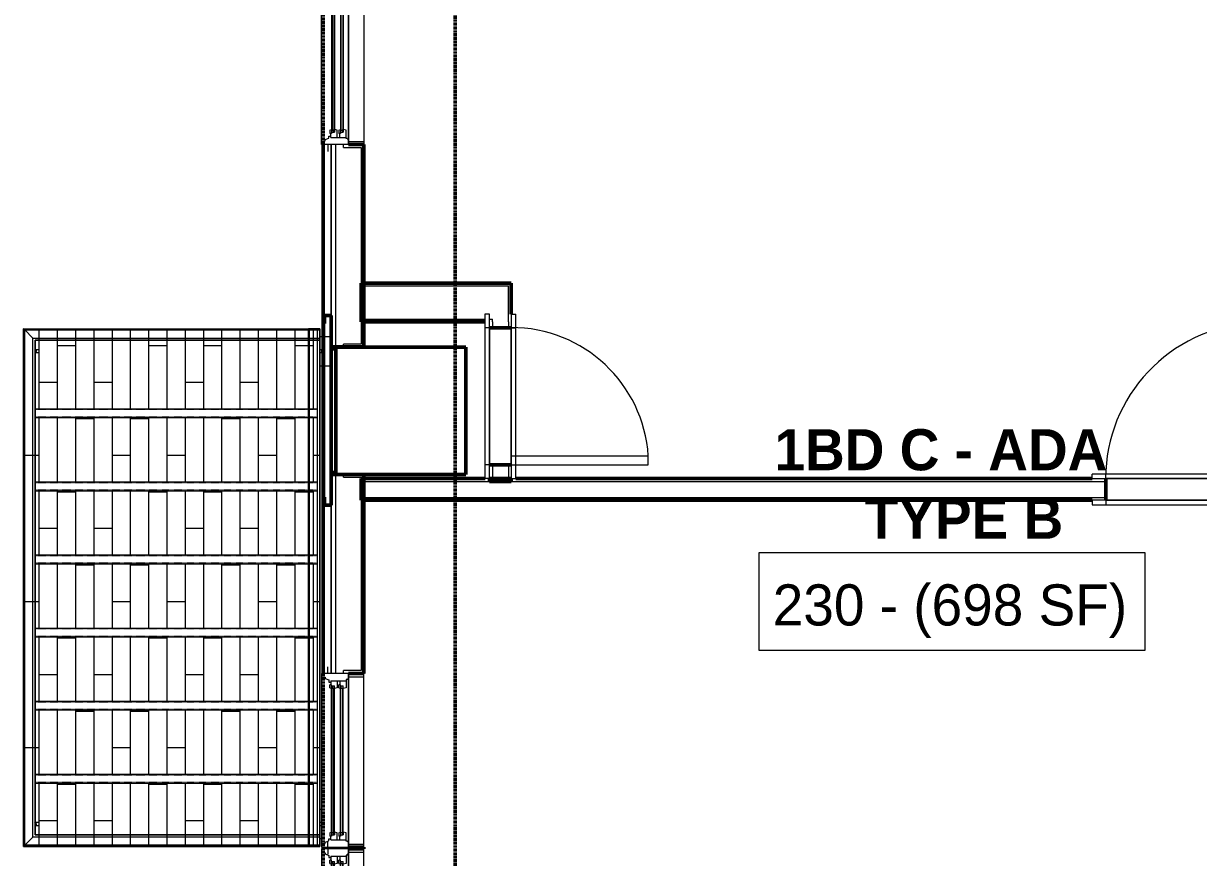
# Model space of a CAD drawing. Header units: inches. Extents: x -4218 to -1830, y 9767 to 12426.
# Drawn here: x -3926.4 to -3669.1, y 10624.9 to 10807.5 of the extents above; entities that cross this region are included whole.
import ezdxf

# ---------------------------------------------------------------- set-up
doc = ezdxf.new("R2010")
doc.units = ezdxf.units.IN
doc.header["$MEASUREMENT"] = 0
doc.linetypes.add('Dash 1_16_', pattern=[0.125, 0.0625, -0.0625])
doc.linetypes.add('Hidden 1_8_', pattern=[0.1875, 0.125, -0.0625])
for name, color, linetype, lineweight in [('0-1', 7, 'Continuous', 5), ('0-2', 10, 'Continuous', 9), ('A-AREA-IDEN', 2, 'Continuous', 9), ('A-DOOR-1', 10, 'Continuous', 9), ('A-DOOR-2', 50, 'Continuous', 20), ('A-DOOR-FRAM-1', 10, 'Continuous', 9), ('A-FLOR-3', 192, 'Continuous', 9), ('A-FLOR-PATT-1', 9, 'Continuous', 9), ('A-GENM', 5, 'Continuous', 9), ('A-GENM-6', 5, 'Continuous', 50), ('A-GLAZ-1', 151, 'Continuous', 9), ('A-GLAZ-2', 151, 'Continuous', 20), ('A-GLAZ-3', 151, 'Continuous', 50), ('A-WALL', 113, 'Continuous', 13), ('A-WALL-1', 7, 'Continuous', 50), ('A-WALL-2', 250, 'Continuous', 13), ('A-WALL-3', 10, 'Continuous', 9), ('A-WALL-4', 252, 'Continuous', 9), ('A-WALL-7', 113, 'Continuous', 9), ('A-WALL-8', 113, 'Continuous', 50), ('C-PROP-LINE-1', 91, 'Dash 1_16_', 50), ('I-WALL-1', 7, 'Continuous', 50), ('S-BEAM', 12, 'Continuous', 9), ('S-BEAM-1', 12, 'Hidden 1_8_', 9)]:
    doc.layers.add(name, color=color, linetype=linetype, lineweight=lineweight)
doc.styles.add('Century Gothic', font='ufonts.com_century-gothic.ttf', dxfattribs={"height": 9})
doc.styles.add('Century Gothic_B', font='GOTHICB.TTF', dxfattribs={"height": 9})

# ---------------------------------------------------------------- blocks, each defined once
blk = doc.blocks.new('SWING - SINGLE - FLUSH - 2-10 x 6-8 - PRIVACY-3199407-BACKGROUND - RCP - 2ND FLOOR')
at = {"layer": 'A-DOOR-1'}
blk.add_arc((17, 2.37), 34.07, 93.3657, 180, dxfattribs=at)
at = {"layer": 'A-DOOR-2'}
for p, q in [((15, 2.37), (15, 36.38)), ((17, 36.38), (15, 36.38)), ((17, 2.37), (17, 36.38)), ((17, 2.37), (15, 2.37))]:
    blk.add_line(p, q, dxfattribs=at)
at = {"layer": 'A-DOOR-FRAM-1'}
for p, q in [((-17, 3.37), (-20, 3.37)), ((-20, 2.37), (-20, 3.37)), ((17, 3.37), (-17, 3.37)), ((-17, 2.37), (-17, 3.37)), ((20, 3.37), (17, 3.37)), ((17, 2.37), (17, 3.37)), ((20, 2.37), (20, 3.37)), ((-20, 2.37), (-17, 2.37)), ((-17, 2.37), (17, 2.37)), ((17, 2.37), (20, 2.37)), ((-17, -2.38), (-20, -2.38)), ((-20, -2.38), (-20, -3.38)), ((17, -2.38), (-17, -2.38)), ((-17, -2.38), (-17, -3.38)), ((20, -2.38), (17, -2.38)), ((17, -2.38), (17, -3.38)), ((20, -2.38), (20, -3.38)), ((-20, -3.38), (-17, -3.38)), ((-17, -3.38), (17, -3.38)), ((17, -3.38), (20, -3.38))]:
    blk.add_line(p, q, dxfattribs=at)
blk = doc.blocks.new('SWING - SINGLE - FLUSH - 30_ x 80_ - MAGIC PAK DOOR - ACOUSTICAL SEAL-3199413-BACKGROUND - RCP - 2ND FLOOR')
at = {"layer": 'A-DOOR-1'}
blk.add_arc((15, 2.375), 30.067, 93.81407, 180, dxfattribs=at)
at = {"layer": 'A-DOOR-2'}
for p, q in [((13, 2.375), (13, 32.375)), ((15, 32.375), (13, 32.375)), ((15, 2.375), (15, 32.375)), ((15, 2.375), (13, 2.375))]:
    blk.add_line(p, q, dxfattribs=at)
at = {"layer": 'A-DOOR-FRAM-1'}
for p, q in [((-15, 3.375), (-18, 3.375)), ((-18, 2.375), (-18, 3.375)), ((15, 3.375), (-15, 3.375)), ((-15, 2.375), (-15, 3.375)), ((18, 3.375), (15, 3.375)), ((15, 2.375), (15, 3.375)), ((18, 2.375), (18, 3.375)), ((-18, 2.375), (-15, 2.375)), ((-15, 2.375), (15, 2.375)), ((15, 2.375), (18, 2.375)), ((-15, -2.375), (-18, -2.375)), ((-18, -2.375), (-18, -3.375)), ((15, -2.375), (-15, -2.375)), ((-15, -2.375), (-15, -3.375)), ((18, -2.375), (15, -2.375)), ((15, -2.375), (15, -3.375)), ((18, -2.375), (18, -3.375)), ((-18, -3.375), (-15, -3.375)), ((-15, -3.375), (15, -3.375)), ((15, -3.375), (18, -3.375))]:
    blk.add_line(p, q, dxfattribs=at)
blk = doc.blocks.new('CTR - 1st Phase - Unit Layouts_rvt-1-BACKGROUND - RCP - 2ND FLOOR')
at = {"layer": 'A-WALL-1'}
for p, q in [((-3819.57, 10740.87), (-3824.32, 10740.87)), ((-3824.32, 10710.87), (-3819.57, 10710.87)), ((-3852.47, 10707.25), (-3852.47, 10707.87)), ((-3852.47, 10707.87), (-3825.32, 10707.87)), ((-3852.47, 10703.75), (-3852.47, 10707.25)), ((-3824.32, 10707.87), (-3819.57, 10707.87)), ((-3824.32, 10707.25), (-3824.32, 10707.87)), ((-3823.7, 10707.25), (-3824.32, 10707.25)), ((-3820.2, 10707.25), (-3823.7, 10707.25)), ((-3819.57, 10707.25), (-3820.2, 10707.25)), ((-3819.57, 10707.87), (-3819.57, 10707.25)), ((-3818.57, 10707.87), (-3692.37, 10707.87)), ((-3689.37, 10707.87), (-3689.37, 10703.12)), ((-3852.47, 10703.12), (-3852.47, 10703.75)), ((-3692.37, 10703.12), (-3852.47, 10703.12))]:
    blk.add_line(p, q, dxfattribs=at)
at = {"layer": 'A-WALL-2'}
for p, q in [((-3852.47, 10750.04), (-3820.2, 10750.04)), ((-3820.2, 10742.79), (-3820.2, 10750.04)), ((-3852.47, 10742.79), (-3825.32, 10742.79)), ((-3824.32, 10742.79), (-3823.7, 10742.79)), ((-3823.7, 10742.17), (-3823.7, 10742.79)), ((-3820.2, 10742.17), (-3820.2, 10742.79)), ((-3823.7, 10742.17), (-3823.7, 10740.87)), ((-3820.2, 10742.17), (-3820.2, 10740.87)), ((-3823.7, 10710.87), (-3823.7, 10707.87)), ((-3820.2, 10710.87), (-3820.2, 10707.87)), ((-3851.85, 10703.75), (-3851.85, 10707.25)), ((-3851.85, 10707.25), (-3689.37, 10707.25)), ((-3820.2, 10707.87), (-3823.7, 10707.87)), ((-3851.85, 10703.75), (-3689.37, 10703.75))]:
    blk.add_line(p, q, dxfattribs=at)
at = {"layer": 'A-WALL-3'}
for p, q in [((-3824.32, 10740.87), (-3824.32, 10710.87)), ((-3819.57, 10710.87), (-3819.57, 10740.87)), ((-3655.37, 10707.87), (-3689.37, 10707.87)), ((-3689.37, 10703.12), (-3655.37, 10703.12))]:
    blk.add_line(p, q, dxfattribs=at)
at = {"layer": 'A-WALL-4'}
for p, q in [((-3824.32, 10740.87), (-3819.57, 10740.87)), ((-3824.32, 10710.87), (-3819.57, 10710.87)), ((-3689.37, 10703.12), (-3689.37, 10707.87))]:
    blk.add_line(p, q, dxfattribs=at)
at = {"layer": 'I-WALL-1'}
for p, q in [((-3852.47, 10742.17), (-3852.47, 10750.67)), ((-3852.47, 10750.67), (-3819.57, 10750.67)), ((-3819.57, 10750.67), (-3819.57, 10750.04)), ((-3819.57, 10750.04), (-3819.57, 10743.87)), ((-3825.32, 10742.17), (-3852.47, 10742.17))]:
    blk.add_line(p, q, dxfattribs=at)
at = {"layer": '0-2', "rotation": 269.9999999999971}
blk.add_blockref('SWING - SINGLE - FLUSH - 30_ x 80_ - MAGIC PAK DOOR - ACOUSTICAL SEAL-3199413-BACKGROUND - RCP - 2ND FLOOR', (-3821.95, 10725.87), dxfattribs=at)
at = {"layer": '0-2'}
blk.add_blockref('SWING - SINGLE - FLUSH - 2-10 x 6-8 - PRIVACY-3199407-BACKGROUND - RCP - 2ND FLOOR', (-3672.37, 10705.5), dxfattribs=at)
blk = doc.blocks.new('Basic Wall _ EXT - FIBER CEMENT - LARGE - ___-2505168-BACKGROUND - RCP - 2ND FLOOR')
at = {"layer": 'A-WALL-7'}
for p, q in [((-3861.05, 10780.97), (-3861.05, 10665.2)), ((-3861.05, 10780.97), (-3861.05, 10665.2)), ((-3861.02, 10780.97), (-3861.02, 10665.2)), ((-3861.02, 10780.97), (-3861.02, 10665.2)), ((-3859, 10780.97), (-3859, 10743.56)), ((-3859, 10780.97), (-3859, 10743.56)), ((-3858.97, 10743.56), (-3858.97, 10780.97)), ((-3858.97, 10780.97), (-3858.97, 10743.56)), ((-3859, 10743.56), (-3859, 10702.04)), ((-3859, 10743.56), (-3859, 10702.04)), ((-3858.97, 10736.68), (-3858.97, 10743.56)), ((-3858.97, 10743.56), (-3858.97, 10736.68)), ((-3858.97, 10736.68), (-3858.97, 10736.24)), ((-3858.97, 10736.24), (-3858.97, 10709.24)), ((-3858.97, 10709.24), (-3858.97, 10708.8)), ((-3858.97, 10702.04), (-3858.97, 10708.8)), ((-3858.97, 10708.8), (-3858.97, 10702.04)), ((-3859, 10702.04), (-3859, 10665.2)), ((-3859, 10702.04), (-3859, 10665.2)), ((-3858.97, 10665.2), (-3858.97, 10702.04)), ((-3858.97, 10702.04), (-3858.97, 10665.2)), ((-3861.05, 10627.18), (-3861.05, 10626.8)), ((-3861.05, 10627.18), (-3861.05, 10626.8)), ((-3861.02, 10627.18), (-3861.02, 10626.8)), ((-3861.02, 10627.18), (-3861.02, 10626.8)), ((-3859, 10627.17), (-3859, 10626.8)), ((-3859, 10627.17), (-3859, 10626.8)), ((-3858.97, 10626.8), (-3858.97, 10627.18)), ((-3858.97, 10627.18), (-3858.97, 10626.8))]:
    blk.add_line(p, q, dxfattribs=at)
blk = doc.blocks.new('Window-Double_Hung-Andersen-400_Series-Tilt_Wash - DOUBLE HUNG - REVERSE COTTAGE - 2ND FLOOR-2888385-BACKGROUND - RCP - 2ND FLOOR')
at = {"layer": 'A-GLAZ-1'}
for p, q in [((-15.7, 2.62), (15.7, 2.62)), ((-16.29, 2.5), (-15.7, 2.5)), ((-16.29, 2.12), (-15.7, 2.12)), ((-16.29, 0.56), (-15.7, 0.56)), ((-16.29, 0.19), (-15.7, 0.19)), ((-15.82, 2.5), (-15.82, 2.12)), ((-15.82, 0.56), (-15.82, 0.19)), ((-15.7, 2.5), (15.7, 2.5)), ((-15.7, 2.12), (15.7, 2.12)), ((-15.7, 2), (15.7, 2)), ((-15.7, 0.69), (15.7, 0.69)), ((-15.7, 0.56), (15.7, 0.56)), ((-15.7, 0.19), (15.7, 0.19)), ((-15.7, 0.06), (15.7, 0.06)), ((16.29, 2.5), (15.7, 2.5)), ((16.29, 2.12), (15.7, 2.12)), ((16.29, 0.56), (15.7, 0.56)), ((16.29, 0.19), (15.7, 0.19)), ((15.82, 2.5), (15.82, 2.12)), ((15.82, 0.56), (15.82, 0.19)), ((-19.01, -2.44), (-19.01, -3.94)), ((-19.01, -2.44), (-18.95, -2.44)), ((18.95, -1.06), (-18.95, -1.06)), ((-18.95, -1.06), (-18.95, -4.44)), ((-18.32, -1.06), (-18.32, -4.44)), ((18.32, -1.06), (18.32, -4.44)), ((18.95, -4.44), (18.95, -1.06)), ((18.95, -2.44), (19.01, -2.44)), ((19.01, -3.94), (19.01, -2.44)), ((-19.01, -3.94), (-18.95, -3.94)), ((-18.95, -4.44), (18.95, -4.44)), ((18.95, -3.94), (19.01, -3.94))]:
    blk.add_line(p, q, dxfattribs=at)
at = {"layer": 'A-GLAZ-2'}
for p, q in [((-19.01, 3.44), (-20.51, 3.44)), ((19.01, 4.81), (-19.01, 4.81)), ((-19.01, 4.81), (-19.01, -1.06)), ((-18.2, 4.81), (-18.2, 4)), ((-18.2, 4), (-17.92, 4)), ((-17.92, 4), (-17.61, 3.19)), ((-17.61, 3.19), (-17.14, 3.19)), ((-17.42, 2.75), (-16.57, 2.75)), ((-17.42, 2.75), (-17.42, -0.56)), ((-17.14, 3.19), (-17.14, 2.75)), ((-15.86, 2.97), (-16.57, 2.97)), ((-16.57, 2.62), (-16.57, 2.97)), ((-15.7, 2.62), (-16.57, 2.62)), ((-16.29, 2.62), (-16.29, 2)), ((-15.86, 2.97), (-15.7, 2.62)), ((15.86, 2.97), (15.7, 2.62)), ((15.7, 2.62), (16.57, 2.62)), ((15.86, 2.97), (16.57, 2.97)), ((16.29, 2.62), (16.29, 2)), ((16.57, 2.62), (16.57, 2.97)), ((17.42, 2.75), (16.57, 2.75)), ((17.14, 3.19), (17.14, 2.75)), ((17.61, 3.19), (17.14, 3.19)), ((17.42, 2.75), (17.42, -0.56)), ((17.92, 4), (17.61, 3.19)), ((18.2, 4), (17.92, 4)), ((18.2, 4.81), (18.2, 4)), ((19.01, -1.06), (19.01, 4.81)), ((19.01, 3.44), (20.51, 3.44)), ((-17.42, 1.37), (-15.86, 1.37)), ((-17.42, 0.81), (-16.57, 0.81)), ((-15.86, 1.03), (-16.57, 1.03)), ((-16.57, 0.69), (-16.57, 1.03)), ((-15.7, 0.69), (-16.57, 0.69)), ((-15.7, 2), (-16.29, 2)), ((-16.29, 0.69), (-16.29, 0.06)), ((-15.7, 0.06), (-16.29, 0.06)), ((-15.86, 1.37), (-15.7, 2)), ((-15.86, 1.03), (-15.7, 0.69)), ((-15.86, -0.56), (-15.7, 0.06)), ((15.7, 2), (16.29, 2)), ((15.86, 1.37), (15.7, 2)), ((15.86, 1.03), (15.7, 0.69)), ((15.7, 0.69), (16.57, 0.69)), ((15.7, 0.06), (16.29, 0.06)), ((15.86, -0.56), (15.7, 0.06)), ((17.42, 1.37), (15.86, 1.37)), ((15.86, 1.03), (16.57, 1.03)), ((16.29, 0.69), (16.29, 0.06)), ((16.57, 0.69), (16.57, 1.03)), ((17.42, 0.81), (16.57, 0.81)), ((-19.01, -1.06), (19.01, -1.06)), ((-17.67, -0.78), (-18, -1.06)), ((-17.67, -0.78), (-17.67, -0.56)), ((-17.67, -0.56), (-15.86, -0.56)), ((17.67, -0.56), (15.86, -0.56)), ((17.67, -0.78), (17.67, -0.56)), ((17.67, -0.78), (18, -1.06))]:
    blk.add_line(p, q, dxfattribs=at)
blk = doc.blocks.new('Window-Double_Hung-Andersen-400_Series-Tilt_Wash - DOUBLE HUNG - REVERSE COTTAGE - 2ND FLOOR-V121-BACKGROUND - RCP - 2ND FLOOR')
at = {"layer": 'A-GLAZ-1'}
for p, q in [((-19.01, 3.94), (-19.01, 2.44)), ((-18.95, 3.94), (-19.01, 3.94)), ((-18.95, 4.44), (18.95, 4.44)), ((-18.95, 1.06), (-18.95, 4.44)), ((-18.32, 1.06), (-18.32, 4.44)), ((18.32, 1.06), (18.32, 4.44)), ((18.95, 4.44), (18.95, 1.06)), ((19.01, 3.94), (18.95, 3.94)), ((19.01, 2.44), (19.01, 3.94)), ((-18.95, 2.44), (-19.01, 2.44)), ((18.95, 1.06), (-18.95, 1.06)), ((19.01, 2.44), (18.95, 2.44)), ((-16.29, -0.19), (-15.7, -0.19)), ((-16.29, -0.56), (-15.7, -0.56)), ((-16.29, -2.13), (-15.7, -2.13)), ((-16.29, -2.5), (-15.7, -2.5)), ((-15.82, -0.56), (-15.82, -0.19)), ((-15.82, -2.5), (-15.82, -2.13)), ((-15.7, -0.06), (15.7, -0.06)), ((-15.7, -0.19), (15.7, -0.19)), ((-15.7, -0.56), (15.7, -0.56)), ((-15.7, -0.69), (15.7, -0.69)), ((-15.7, -2), (15.7, -2)), ((-15.7, -2.13), (15.7, -2.13)), ((-15.7, -2.5), (15.7, -2.5)), ((16.29, -0.19), (15.7, -0.19)), ((16.29, -0.56), (15.7, -0.56)), ((16.29, -2.13), (15.7, -2.13)), ((16.29, -2.5), (15.7, -2.5)), ((15.82, -0.56), (15.82, -0.19)), ((15.82, -2.5), (15.82, -2.13)), ((-15.7, -2.63), (15.7, -2.63))]:
    blk.add_line(p, q, dxfattribs=at)
at = {"layer": 'A-GLAZ-2'}
for p, q in [((-19.01, 1.06), (19.01, 1.06)), ((-19.01, -4.81), (-19.01, 1.06)), ((-17.67, 0.78), (-18, 1.06)), ((-17.67, 0.78), (-17.67, 0.56)), ((-17.67, 0.56), (-15.86, 0.56)), ((-17.42, -2.75), (-17.42, 0.56)), ((-15.86, 0.56), (-15.7, -0.06)), ((15.86, 0.56), (15.7, -0.06)), ((17.67, 0.56), (15.86, 0.56)), ((17.42, -2.75), (17.42, 0.56)), ((17.67, 0.78), (18, 1.06)), ((17.67, 0.78), (17.67, 0.56)), ((19.01, 1.06), (19.01, -4.81)), ((-17.42, -0.81), (-16.57, -0.81)), ((-17.42, -1.37), (-15.86, -1.37)), ((-16.57, -0.69), (-16.57, -1.03)), ((-15.7, -0.69), (-16.57, -0.69)), ((-15.86, -1.03), (-16.57, -1.03)), ((-16.29, -0.69), (-16.29, -0.06)), ((-15.7, -0.06), (-16.29, -0.06)), ((-16.29, -2.63), (-16.29, -2)), ((-15.7, -2), (-16.29, -2)), ((-15.86, -1.03), (-15.7, -0.69)), ((-15.86, -1.37), (-15.7, -2)), ((15.7, -0.06), (16.29, -0.06)), ((15.86, -1.03), (15.7, -0.69)), ((15.7, -0.69), (16.57, -0.69)), ((15.86, -1.37), (15.7, -2)), ((15.7, -2), (16.29, -2)), ((15.86, -1.03), (16.57, -1.03)), ((17.42, -1.37), (15.86, -1.37)), ((16.29, -0.69), (16.29, -0.06)), ((16.29, -2.63), (16.29, -2)), ((16.57, -0.69), (16.57, -1.03)), ((17.42, -0.81), (16.57, -0.81)), ((-19.01, -3.44), (-20.51, -3.44)), ((19.01, -4.81), (-19.01, -4.81)), ((-18.2, -4), (-17.92, -4)), ((-18.2, -4.81), (-18.2, -4)), ((-17.92, -4), (-17.61, -3.19)), ((-17.61, -3.19), (-17.14, -3.19)), ((-17.42, -2.75), (-16.57, -2.75)), ((-17.14, -3.19), (-17.14, -2.75)), ((-16.57, -2.63), (-16.57, -2.97)), ((-15.7, -2.63), (-16.57, -2.63)), ((-15.86, -2.97), (-16.57, -2.97)), ((-15.86, -2.97), (-15.7, -2.63)), ((15.86, -2.97), (15.7, -2.63)), ((15.7, -2.63), (16.57, -2.63)), ((15.86, -2.97), (16.57, -2.97)), ((16.57, -2.63), (16.57, -2.97)), ((17.42, -2.75), (16.57, -2.75)), ((17.14, -3.19), (17.14, -2.75)), ((17.61, -3.19), (17.14, -3.19)), ((17.92, -4), (17.61, -3.19)), ((18.2, -4), (17.92, -4)), ((18.2, -4.81), (18.2, -4)), ((19.01, -3.44), (20.51, -3.44))]:
    blk.add_line(p, q, dxfattribs=at)
blk = doc.blocks.new('V-Series_EWC4_SPVU_RFA_2015 - 2ND AND 3RD FLOOR-2226480-BACKGROUND - RCP - 2ND FLOOR')
at = {"layer": 'A-GENM-6'}
for p, q in [((-3858.97, 11734.83), (-3858.97, 11735.26)), ((-3858.97, 11735.26), (-3829.54, 11735.26)), ((-3858.97, 11734.33), (-3858.97, 11734.83)), ((-3858.97, 11734.83), (-3857.97, 11734.83)), ((-3857.97, 11734.83), (-3858.97, 11734.83)), ((-3858.97, 11708.33), (-3858.97, 11734.33)), ((-3857.97, 11734.83), (-3857.97, 11734.33)), ((-3857.97, 11707.83), (-3857.97, 11734.83)), ((-3857.97, 11734.33), (-3857.97, 11708.33)), ((-3829.54, 11735.26), (-3829.54, 11707.39)), ((-3858.97, 11707.83), (-3858.97, 11708.33)), ((-3857.97, 11707.83), (-3858.97, 11707.83)), ((-3858.97, 11707.39), (-3858.97, 11707.83)), ((-3858.97, 11707.83), (-3857.97, 11707.83)), ((-3829.54, 11707.39), (-3858.97, 11707.39)), ((-3857.97, 11708.33), (-3857.97, 11707.83))]:
    blk.add_line(p, q, dxfattribs=at)
blk = doc.blocks.new('Walls 59 - Walls 1-2574702-BACKGROUND - RCP - 2ND FLOOR')
at = {"layer": 'A-WALL-7'}
for p, q in [((-3861.47, 10739.01), (-3861.05, 10739.01)), ((-3861.02, 10739.01), (-3860.72, 10739.01)), ((-3860.66, 10739.01), (-3860.47, 10739.01)), ((-3860.47, 10739.01), (-3859.17, 10739.01)), ((-3859.17, 10739.01), (-3859.17, 10738.9)), ((-3859.17, 10732.51), (-3859.17, 10739.01)), ((-3859.17, 10738.9), (-3859.17, 10738.05)), ((-3859.17, 10738.05), (-3859.17, 10737.38)), ((-3923.83, 10736.13), (-3923.12, 10736.13)), ((-3923.12, 10735.38), (-3923.83, 10735.38)), ((-3861.47, 10736.13), (-3861.05, 10736.13)), ((-3861.05, 10735.38), (-3861.47, 10735.38)), ((-3861.02, 10736.13), (-3860.79, 10736.13)), ((-3860.79, 10735.38), (-3861.02, 10735.38)), ((-3859.17, 10737.38), (-3859.17, 10736.6)), ((-3859.17, 10736.6), (-3859.17, 10735.76)), ((-3859.17, 10735.76), (-3859.17, 10733.46)), ((-3861.05, 10732.51), (-3861.47, 10732.51)), ((-3860.72, 10732.51), (-3861.02, 10732.51)), ((-3860.47, 10732.51), (-3860.66, 10732.51)), ((-3859.17, 10732.51), (-3860.47, 10732.51)), ((-3859.17, 10733.46), (-3859.17, 10732.51))]:
    blk.add_line(p, q, dxfattribs=at)
for centre, start_param, end_param in [((-3923.85, 10735.76), 0.094304, 0.261799), ((-3923.85, 10735.76), 2.994857, 3.141593), ((-3923.85, 10735.76), 3.19067, 6.234108), ((-3860.79, 10735.76), 1.308997, 1.568095), ((-3860.79, 10735.76), 1.570796, 1.829985), ((-3860.79, 10735.76), 1.047198, 1.30639), ((-3860.79, 10735.76), 1.832596, 2.092053), ((-3860.79, 10735.76), 0.523599, 0.766179), ((-3860.79, 10735.76), 2.375413, 2.61664), ((-3860.79, 10735.76), 0.261799, 0.522251), ((-3860.79, 10735.76), 2.698715, 2.879092), ((-3860.79, 10735.76), 0, 0.261102), ((-3860.79, 10735.76), 2.879793, 3.119324), ((-3860.79, 10735.76), 6.072664, 6.283185), ((-3860.79, 10735.76), 3.141593, 3.352114), ((-3860.79, 10735.76), 5.235988, 5.759587), ((-3860.79, 10735.76), 3.665191, 4.45059), ((-3860.79, 10735.76), 4.974188, 5.235988), ((-3860.79, 10735.76), 4.531436, 4.893342)]:
    blk.add_ellipse(centre, major_axis=(0, 0.375), ratio=0.86769, start_param=start_param, end_param=end_param, dxfattribs=at)
blk = doc.blocks.new('Walls 60 - Walls 1-2574721-BACKGROUND - RCP - 2ND FLOOR')
at = {"layer": 'A-WALL-7'}
for p, q in [((-3861.47, 10635.51), (-3861.1, 10635.51)), ((-3923.83, 10632.64), (-3923.12, 10632.64)), ((-3861.47, 10632.64), (-3861.1, 10632.64)), ((-3923.12, 10631.89), (-3923.83, 10631.89)), ((-3861.1, 10631.89), (-3861.47, 10631.89)), ((-3861.1, 10629.01), (-3861.47, 10629.01))]:
    blk.add_line(p, q, dxfattribs=at)
for centre, start_param, end_param in [((-3923.85, 10632.26), 0, 0.261799), ((-3923.85, 10632.26), 3.19067, 6.234108), ((-3860.79, 10632.26), 1.308997, 1.568095), ((-3860.79, 10632.26), 1.570796, 1.829985), ((-3923.85, 10632.26), 2.879793, 3.141593)]:
    blk.add_ellipse(centre, major_axis=(0, 0.375), ratio=0.86769, start_param=start_param, end_param=end_param, dxfattribs=at)
blk = doc.blocks.new('Walls 152 - Walls 3-2574741-BACKGROUND - RCP - 2ND FLOOR')
at = {"layer": 'A-WALL-7'}
for p, q in [((-3926.36, 10627.35), (-3926.36, 10740.68)), ((-3926.36, 10740.68), (-3864, 10740.68)), ((-3926.36, 10740.68), (-3926.36, 10627.35)), ((-3926.36, 10740.68), (-3861.47, 10740.68)), ((-3926.36, 10740.68), (-3864, 10740.68)), ((-3926.36, 10627.35), (-3926.36, 10740.68)), ((-3926.09, 10627.62), (-3926.09, 10740.4)), ((-3926.09, 10627.62), (-3926.09, 10740.4)), ((-3926.09, 10740.4), (-3864, 10740.4)), ((-3924.32, 10738.63), (-3926.09, 10740.4)), ((-3926.09, 10740.4), (-3924.32, 10738.63)), ((-3926.09, 10740.4), (-3864, 10740.4)), ((-3864, 10740.4), (-3864, 10740.68)), ((-3861.47, 10740.68), (-3864, 10740.68)), ((-3864, 10740.68), (-3863.73, 10740.68)), ((-3863.73, 10740.68), (-3864, 10740.68)), ((-3864, 10627.35), (-3864, 10740.68)), ((-3864, 10740.68), (-3863.73, 10740.68)), ((-3864, 10740.47), (-3864, 10740.54)), ((-3864, 10738.63), (-3864, 10740.47)), ((-3864, 10738.63), (-3864, 10740.4)), ((-3864, 10740.4), (-3861.47, 10740.4)), ((-3864, 10740.4), (-3863.73, 10740.4)), ((-3863.93, 10740.68), (-3861.96, 10740.68)), ((-3863.93, 10740.68), (-3861.96, 10740.68)), ((-3863.73, 10740.68), (-3861.96, 10740.68)), ((-3861.96, 10740.68), (-3863.73, 10740.68)), ((-3863.73, 10738.15), (-3863.73, 10740.68)), ((-3863.73, 10740.4), (-3863.73, 10740.68)), ((-3863.73, 10740.68), (-3861.96, 10740.68)), ((-3863.73, 10738.63), (-3863.73, 10740.4)), ((-3863.73, 10740.4), (-3861.96, 10740.4)), ((-3861.96, 10740.68), (-3861.47, 10740.68)), ((-3861.96, 10740.68), (-3861.47, 10740.68)), ((-3861.96, 10740.68), (-3861.47, 10740.68)), ((-3861.96, 10738.15), (-3861.96, 10740.66)), ((-3861.96, 10738.15), (-3861.96, 10740.66)), ((-3861.96, 10740.4), (-3861.47, 10740.4)), ((-3861.47, 10740.68), (-3861.47, 10627.35)), ((-3861.47, 10740.68), (-3861.47, 10738.15)), ((-3861.47, 10740.64), (-3861.47, 10740.68)), ((-3861.47, 10740.68), (-3861.47, 10740.4)), ((-3861.47, 10740.4), (-3861.47, 10740.64)), ((-3861.47, 10738.63), (-3861.47, 10740.6)), ((-3861.47, 10738.63), (-3861.47, 10740.6)), ((-3861.47, 10738.63), (-3861.47, 10740.4)), ((-3861.47, 10740.4), (-3861.47, 10738.63)), ((-3924.32, 10629.39), (-3924.32, 10738.63)), ((-3924.32, 10629.39), (-3924.32, 10738.63)), ((-3924.32, 10738.63), (-3864, 10738.63)), ((-3924.32, 10738.63), (-3864, 10738.63)), ((-3923.83, 10738.15), (-3923.83, 10736.13)), ((-3861.47, 10738.15), (-3923.83, 10738.15)), ((-3923.83, 10629.88), (-3923.83, 10738.15)), ((-3923.83, 10738.15), (-3864, 10738.15)), ((-3864, 10738.15), (-3864, 10738.63)), ((-3864, 10738.15), (-3864, 10738.63)), ((-3864, 10738.63), (-3861.47, 10738.63)), ((-3864, 10738.63), (-3861.47, 10738.63)), ((-3864, 10723.14), (-3864, 10738.15)), ((-3864, 10723.14), (-3864, 10738.15)), ((-3863.92, 10738.15), (-3863.87, 10738.15)), ((-3863.87, 10738.15), (-3863.8, 10738.15)), ((-3863.8, 10738.15), (-3861.96, 10738.15)), ((-3863.73, 10738.15), (-3863.73, 10738.63)), ((-3863.73, 10629.88), (-3863.73, 10738.15)), ((-3863.73, 10723.14), (-3863.73, 10738.15)), ((-3861.96, 10629.88), (-3861.96, 10738.15)), ((-3861.96, 10629.88), (-3861.96, 10738.15)), ((-3861.96, 10738.15), (-3861.47, 10738.15)), ((-3861.47, 10738.15), (-3861.47, 10738.63)), ((-3861.47, 10738.15), (-3861.47, 10738.63)), ((-3861.47, 10629.88), (-3861.47, 10738.15)), ((-3923.83, 10736.1), (-3923.83, 10735.42)), ((-3923.83, 10735.38), (-3923.83, 10723.15)), ((-3923.83, 10723.15), (-3923.83, 10722.96)), ((-3923.83, 10722.96), (-3923.83, 10721.33)), ((-3923.83, 10721.33), (-3923.83, 10721.15)), ((-3923.83, 10721.15), (-3923.83, 10707.15)), ((-3864, 10707.14), (-3864, 10721.15)), ((-3864, 10707.14), (-3864, 10721.15)), ((-3863.73, 10707.14), (-3863.73, 10721.15)), ((-3923.83, 10707.15), (-3923.83, 10706.96)), ((-3923.83, 10706.96), (-3923.83, 10705.33)), ((-3923.83, 10705.33), (-3923.83, 10705.15)), ((-3923.83, 10705.15), (-3923.83, 10691.15)), ((-3864, 10691.14), (-3864, 10705.15)), ((-3864, 10691.14), (-3864, 10705.15)), ((-3863.73, 10691.14), (-3863.73, 10705.15)), ((-3923.83, 10691.15), (-3923.83, 10690.96)), ((-3923.83, 10690.96), (-3923.83, 10689.33)), ((-3923.83, 10689.33), (-3923.83, 10689.15)), ((-3923.83, 10689.15), (-3923.83, 10675.15)), ((-3864, 10675.14), (-3864, 10689.15)), ((-3864, 10675.14), (-3864, 10689.15)), ((-3863.73, 10675.14), (-3863.73, 10689.15)), ((-3923.83, 10675.15), (-3923.83, 10674.96)), ((-3923.83, 10674.96), (-3923.83, 10673.33)), ((-3923.83, 10673.33), (-3923.83, 10673.15)), ((-3923.83, 10673.15), (-3923.83, 10659.15)), ((-3864, 10659.14), (-3864, 10673.15)), ((-3864, 10659.14), (-3864, 10673.15)), ((-3863.73, 10659.14), (-3863.73, 10673.15)), ((-3923.83, 10659.15), (-3923.83, 10658.96)), ((-3923.83, 10658.96), (-3923.83, 10657.33)), ((-3923.83, 10657.33), (-3923.83, 10657.15)), ((-3923.83, 10657.15), (-3923.83, 10643.15)), ((-3864, 10643.14), (-3864, 10657.15)), ((-3864, 10643.14), (-3864, 10657.15)), ((-3863.73, 10643.14), (-3863.73, 10657.15)), ((-3923.83, 10643.15), (-3923.83, 10642.96)), ((-3923.83, 10642.96), (-3923.83, 10641.33)), ((-3923.83, 10641.33), (-3923.83, 10641.15)), ((-3923.83, 10641.15), (-3923.83, 10632.64)), ((-3864, 10629.88), (-3864, 10641.15)), ((-3864, 10629.88), (-3864, 10641.15)), ((-3863.73, 10629.88), (-3863.73, 10641.15)), ((-3923.83, 10632.6), (-3923.83, 10631.93)), ((-3923.83, 10631.89), (-3923.83, 10629.88)), ((-3923.83, 10629.88), (-3864, 10629.88)), ((-3861.47, 10629.88), (-3923.83, 10629.88)), ((-3864, 10629.39), (-3864, 10629.88)), ((-3864, 10629.39), (-3864, 10629.88)), ((-3863.93, 10629.88), (-3863.87, 10629.88)), ((-3863.87, 10629.88), (-3863.8, 10629.88)), ((-3863.8, 10629.88), (-3863.73, 10629.88)), ((-3863.73, 10627.35), (-3863.73, 10629.88)), ((-3863.73, 10629.39), (-3863.73, 10629.88)), ((-3863.73, 10629.88), (-3861.96, 10629.88)), ((-3861.96, 10627.37), (-3861.96, 10629.88)), ((-3861.96, 10627.37), (-3861.96, 10629.88)), ((-3861.96, 10629.88), (-3861.47, 10629.88)), ((-3861.47, 10629.39), (-3861.47, 10629.88)), ((-3861.47, 10629.39), (-3861.47, 10629.88)), ((-3861.47, 10629.88), (-3861.47, 10627.35)), ((-3864, 10627.35), (-3926.36, 10627.35)), ((-3926.36, 10627.35), (-3861.47, 10627.35)), ((-3864, 10627.35), (-3926.36, 10627.35)), ((-3926.09, 10627.62), (-3924.32, 10629.39)), ((-3924.32, 10629.39), (-3926.09, 10627.62)), ((-3864, 10627.62), (-3926.09, 10627.62)), ((-3864, 10627.62), (-3926.09, 10627.62)), ((-3864, 10629.39), (-3924.32, 10629.39)), ((-3864, 10629.39), (-3924.32, 10629.39)), ((-3864, 10627.62), (-3864, 10629.39)), ((-3864, 10627.56), (-3864, 10629.39)), ((-3861.47, 10629.39), (-3864, 10629.39)), ((-3861.47, 10629.39), (-3864, 10629.39)), ((-3864, 10627.35), (-3864, 10627.62)), ((-3861.47, 10627.62), (-3864, 10627.62)), ((-3863.73, 10627.62), (-3864, 10627.62)), ((-3864, 10627.49), (-3864, 10627.55)), ((-3864, 10627.35), (-3863.93, 10627.35)), ((-3863.97, 10627.35), (-3864, 10627.35)), ((-3864, 10627.35), (-3861.47, 10627.35)), ((-3863.73, 10627.35), (-3864, 10627.35)), ((-3863.87, 10627.35), (-3863.97, 10627.35)), ((-3861.96, 10627.35), (-3863.93, 10627.35)), ((-3863.93, 10627.35), (-3863.8, 10627.35)), ((-3861.96, 10627.35), (-3863.93, 10627.35)), ((-3863.73, 10627.35), (-3863.87, 10627.35)), ((-3863.8, 10627.35), (-3863.73, 10627.35)), ((-3863.73, 10627.62), (-3863.73, 10629.39)), ((-3863.73, 10627.35), (-3863.73, 10627.62)), ((-3861.96, 10627.62), (-3863.73, 10627.62)), ((-3863.73, 10627.35), (-3861.96, 10627.35)), ((-3861.96, 10627.35), (-3863.73, 10627.35)), ((-3861.96, 10627.35), (-3863.73, 10627.35)), ((-3861.47, 10627.62), (-3861.96, 10627.62)), ((-3861.47, 10627.35), (-3861.96, 10627.35)), ((-3861.47, 10627.35), (-3861.96, 10627.35)), ((-3861.47, 10627.35), (-3861.96, 10627.35)), ((-3861.47, 10627.43), (-3861.47, 10629.39)), ((-3861.47, 10627.43), (-3861.47, 10629.39)), ((-3861.47, 10629.39), (-3861.47, 10627.62)), ((-3861.47, 10627.62), (-3861.47, 10629.39)), ((-3861.47, 10627.62), (-3861.47, 10627.49)), ((-3861.47, 10627.55), (-3861.47, 10627.62)), ((-3861.47, 10627.43), (-3861.47, 10627.55)), ((-3861.47, 10627.49), (-3861.47, 10627.43)), ((-3861.47, 10627.43), (-3861.47, 10627.39)), ((-3861.47, 10627.36), (-3861.47, 10627.43)), ((-3861.47, 10627.39), (-3861.47, 10627.36)), ((-3861.47, 10627.36), (-3861.47, 10627.35)), ((-3861.47, 10627.35), (-3861.47, 10627.36))]:
    blk.add_line(p, q, dxfattribs=at)
for points, knots in [([(-3926.32, 10740.64), (-3926.33, 10740.65), (-3926.34, 10740.66), (-3926.36, 10740.67), (-3926.36, 10740.68), (-3926.36, 10740.68)], [-0.3333333, -0.3333333, -0.3333333, -0.3333333, -0.25, -0.1666667, 0, 0, 0, 0]), ([(-3926.35, 10740.67), (-3926.35, 10740.66), (-3926.34, 10740.66), (-3926.33, 10740.64), (-3926.31, 10740.62), (-3926.29, 10740.61), (-3926.28, 10740.59), (-3926.26, 10740.57), (-3926.24, 10740.56), (-3926.22, 10740.54), (-3926.19, 10740.51), (-3926.15, 10740.46), (-3926.11, 10740.43), (-3926.09, 10740.4)], [-0.8333333, -0.8333333, -0.8333333, -0.8333333, -0.75, -0.6666667, -0.5833333, -0.5416667, -0.5, -0.4166667, -0.375, -0.3333333, -0.25, -0.1666667, 0, 0, 0, 0]), ([(-3926.28, 10740.6), (-3926.29, 10740.6), (-3926.29, 10740.61), (-3926.31, 10740.62), (-3926.32, 10740.63), (-3926.32, 10740.64)], [-0.5, -0.5, -0.5, -0.5, -0.4583333, -0.4166667, -0.3333333, -0.3333333, -0.3333333, -0.3333333]), ([(-3926.23, 10740.54), (-3926.23, 10740.55), (-3926.24, 10740.56), (-3926.26, 10740.57), (-3926.27, 10740.59), (-3926.28, 10740.6)], [-0.6666667, -0.6666667, -0.6666667, -0.6666667, -0.625, -0.5833333, -0.5, -0.5, -0.5, -0.5]), ([(-3926.35, 10627.36), (-3926.35, 10627.36), (-3926.34, 10627.37), (-3926.33, 10627.39), (-3926.31, 10627.4), (-3926.29, 10627.42), (-3926.28, 10627.44), (-3926.26, 10627.46), (-3926.23, 10627.48), (-3926.21, 10627.5), (-3926.19, 10627.53), (-3926.15, 10627.57), (-3926.11, 10627.6), (-3926.09, 10627.62)], [0.1666667, 0.1666667, 0.1666667, 0.1666667, 0.25, 0.3333333, 0.4166667, 0.4583333, 0.5, 0.5833333, 0.6666667, 0.7083333, 0.75, 0.8333333, 1, 1, 1, 1]), ([(-3926.28, 10627.43), (-3926.29, 10627.43), (-3926.29, 10627.42), (-3926.31, 10627.4), (-3926.33, 10627.39), (-3926.34, 10627.37), (-3926.35, 10627.36), (-3926.35, 10627.36)], [0.5, 0.5, 0.5, 0.5, 0.5416667, 0.5833333, 0.6666667, 0.75, 0.8333333, 0.8333333, 0.8333333, 0.8333333]), ([(-3926.16, 10627.55), (-3926.17, 10627.54), (-3926.19, 10627.52), (-3926.22, 10627.49), (-3926.24, 10627.47), (-3926.26, 10627.45), (-3926.27, 10627.44), (-3926.28, 10627.43)], [0.1666667, 0.1666667, 0.1666667, 0.1666667, 0.25, 0.3333333, 0.375, 0.4166667, 0.5, 0.5, 0.5, 0.5])]:
    blk.add_open_spline(points, degree=3, knots=knots, dxfattribs=at)
for points in [[(-3926.36, 10740.68), (-3926.36, 10740.68), (-3926.36, 10740.67), (-3926.35, 10740.67)], [(-3926.16, 10740.47), (-3926.17, 10740.49), (-3926.19, 10740.51), (-3926.21, 10740.53), (-3926.23, 10740.54)], [(-3926.09, 10740.4), (-3926.11, 10740.43), (-3926.14, 10740.45), (-3926.16, 10740.47)], [(-3926.36, 10627.35), (-3926.36, 10627.35), (-3926.36, 10627.35), (-3926.35, 10627.36)], [(-3926.35, 10627.36), (-3926.36, 10627.35), (-3926.36, 10627.35), (-3926.36, 10627.35)], [(-3926.09, 10627.62), (-3926.11, 10627.6), (-3926.14, 10627.58), (-3926.16, 10627.55)]]:
    blk.add_open_spline(points, degree=3, dxfattribs=at)
blk = doc.blocks.new('CISC HSS Rectangular_CSA G40_21_ - HS102x51x4_8-V173-BACKGROUND - RCP - 2ND FLOOR')
at = {"layer": 'S-BEAM'}
for p, q in [((-30.9, 1), (28.92, 1)), ((-30.9, 1), (-30.9, 0.62)), ((-30.9, 0.89), (-30.9, 1)), ((-30.9, 0.82), (-30.9, 0.89)), ((-30.9, 0.62), (-30.9, 0.82)), ((-30.9, 0.76), (-30.9, 0.81)), ((-30.9, 0.81), (-30.9, 0.62)), ((-30.9, 0.62), (-30.9, 0.76)), ((-30.9, 0.62), (-30.9, -0.62)), ((-30.9, 0.62), (-30.9, -0.62)), ((28.92, 1), (30.9, 1)), ((30.9, 0.62), (30.9, 1)), ((30.9, -0.62), (30.9, 0.62)), ((-30.9, -0.62), (-30.9, -1)), ((-30.9, -0.82), (-30.9, -0.62)), ((-30.9, -0.62), (-30.9, -0.81)), ((-30.9, -0.76), (-30.9, -0.62)), ((-30.9, -0.81), (-30.9, -0.76)), ((-30.9, -0.89), (-30.9, -0.82)), ((-30.9, -1), (-30.9, -0.89)), ((28.92, -1), (-30.9, -1)), ((30.9, -1), (28.92, -1)), ((30.9, -1), (30.9, -0.62))]:
    blk.add_line(p, q, dxfattribs=at)
at = {"layer": 'S-BEAM-1'}
for p, q in [((28.92, 0.81), (-30.9, 0.81)), ((30.9, 0.81), (28.92, 0.81)), ((28.92, -0.81), (-30.9, -0.81)), ((30.9, -0.81), (28.92, -0.81))]:
    blk.add_line(p, q, dxfattribs=at)
blk = doc.blocks.new('CISC HSS Rectangular_CSA G40_21_ - HS102x51x4_8-V158-BACKGROUND - RCP - 2ND FLOOR')
at = {"layer": 'S-BEAM'}
for p, q in [((-30.9, 1), (28.92, 1)), ((-30.9, 1), (-30.9, 0.62)), ((-30.9, 0.89), (-30.9, 1)), ((-30.9, 0.82), (-30.9, 0.89)), ((-30.9, 0.62), (-30.9, 0.82)), ((-30.9, 0.76), (-30.9, 0.81)), ((-30.9, 0.81), (-30.9, 0.76)), ((-30.9, 0.62), (-30.9, 0.76)), ((-30.9, 0.76), (-30.9, 0.62)), ((-30.9, 0.62), (-30.9, -0.62)), ((-30.9, 0.62), (-30.9, -0.62)), ((28.92, 1), (30.9, 1)), ((30.9, 0.62), (30.9, 1)), ((30.9, -0.62), (30.9, 0.62)), ((-30.9, -0.62), (-30.9, -1)), ((-30.9, -0.82), (-30.9, -0.62)), ((-30.9, -0.62), (-30.9, -0.76)), ((-30.9, -0.76), (-30.9, -0.62)), ((-30.9, -0.76), (-30.9, -0.81)), ((-30.9, -0.81), (-30.9, -0.76)), ((-30.9, -0.89), (-30.9, -0.82)), ((-30.9, -1), (-30.9, -0.89)), ((28.92, -1), (-30.9, -1)), ((30.9, -1), (28.92, -1)), ((30.9, -1), (30.9, -0.62))]:
    blk.add_line(p, q, dxfattribs=at)
at = {"layer": 'S-BEAM-1'}
for p, q in [((28.92, 0.81), (-30.9, 0.81)), ((30.9, 0.81), (28.92, 0.81)), ((28.92, -0.81), (-30.9, -0.81)), ((30.9, -0.81), (28.92, -0.81))]:
    blk.add_line(p, q, dxfattribs=at)
blk = doc.blocks.new('CISC HSS Rectangular_CSA G40_21_ - HS102x51x4_8-V174-BACKGROUND - RCP - 2ND FLOOR')
at = {"layer": 'S-BEAM'}
for p, q in [((-30.9, 1), (28.92, 1)), ((-30.9, 1), (-30.9, 0.62)), ((-30.9, 0.82), (-30.9, 1)), ((-30.9, 0.62), (-30.9, 0.82)), ((-30.9, 0.62), (-30.9, 0.81)), ((-30.9, 0.81), (-30.9, 0.62)), ((-30.9, 0.62), (-30.9, -0.62)), ((-30.9, 0.62), (-30.9, -0.62)), ((28.92, 1), (30.9, 1)), ((30.9, 0.62), (30.9, 1)), ((30.9, -0.62), (30.9, 0.62)), ((-30.9, -0.62), (-30.9, -1)), ((-30.9, -0.82), (-30.9, -0.62)), ((-30.9, -0.62), (-30.9, -0.76)), ((-30.9, -0.81), (-30.9, -0.62)), ((-30.9, -0.76), (-30.9, -0.81)), ((-30.9, -0.89), (-30.9, -0.82)), ((-30.9, -1), (-30.9, -0.89)), ((28.92, -1), (-30.9, -1)), ((30.9, -1), (28.92, -1)), ((30.9, -1), (30.9, -0.62))]:
    blk.add_line(p, q, dxfattribs=at)
at = {"layer": 'S-BEAM-1'}
for p, q in [((28.92, 0.81), (-30.9, 0.81)), ((30.9, 0.81), (28.92, 0.81)), ((28.92, -0.81), (-30.9, -0.81)), ((30.9, -0.81), (28.92, -0.81))]:
    blk.add_line(p, q, dxfattribs=at)
blk = doc.blocks.new('CISC HSS Rectangular_CSA G40_21_ - HS102x51x4_8-V175-BACKGROUND - RCP - 2ND FLOOR')
at = {"layer": 'S-BEAM'}
for p, q in [((-30.9, 1), (28.92, 1)), ((-30.9, 1), (-30.9, 0.62)), ((-30.9, 0.82), (-30.9, 1)), ((-30.9, 0.62), (-30.9, 0.82)), ((-30.9, 0.76), (-30.9, 0.81)), ((-30.9, 0.81), (-30.9, 0.62)), ((-30.9, 0.62), (-30.9, 0.76)), ((-30.9, 0.62), (-30.9, -0.62)), ((-30.9, 0.62), (-30.9, -0.62)), ((28.92, 1), (30.9, 1)), ((30.9, 0.62), (30.9, 1)), ((30.9, -0.62), (30.9, 0.62)), ((-30.9, -0.62), (-30.9, -1)), ((-30.9, -0.82), (-30.9, -0.62)), ((-30.9, -0.62), (-30.9, -0.81)), ((-30.9, -0.76), (-30.9, -0.62)), ((-30.9, -0.81), (-30.9, -0.76)), ((-30.9, -1), (-30.9, -0.82)), ((28.92, -1), (-30.9, -1)), ((30.9, -1), (28.92, -1)), ((30.9, -1), (30.9, -0.62))]:
    blk.add_line(p, q, dxfattribs=at)
at = {"layer": 'S-BEAM-1'}
for p, q in [((28.92, 0.81), (-30.9, 0.81)), ((30.9, 0.81), (28.92, 0.81)), ((28.92, -0.81), (-30.9, -0.81)), ((30.9, -0.81), (28.92, -0.81))]:
    blk.add_line(p, q, dxfattribs=at)
blk = doc.blocks.new('CISC HSS Rectangular_CSA G40_21_ - HS102x51x4_8-2765058-BACKGROUND - RCP - 2ND FLOOR')
at = {"layer": 'S-BEAM'}
for p, q in [((-30.9, 1), (28.92, 1)), ((-30.9, 1), (-30.9, 0.62)), ((-30.9, 0.82), (-30.9, 1)), ((-30.9, 0.62), (-30.9, 0.82)), ((-30.9, 0.62), (-30.9, 0.81)), ((-30.9, 0.81), (-30.9, 0.62)), ((-30.9, 0.62), (-30.9, -0.62)), ((-30.9, 0.62), (-30.9, -0.62)), ((28.92, 1), (30.9, 1)), ((30.9, 0.62), (30.9, 1)), ((30.9, -0.62), (30.9, 0.62)), ((-30.9, -0.62), (-30.9, -1)), ((-30.9, -0.82), (-30.9, -0.62)), ((-30.9, -0.62), (-30.9, -0.81)), ((-30.9, -0.81), (-30.9, -0.62)), ((-30.9, -1), (-30.9, -0.82)), ((28.92, -1), (-30.9, -1)), ((30.9, -1), (28.92, -1)), ((30.9, -1), (30.9, -0.62))]:
    blk.add_line(p, q, dxfattribs=at)
at = {"layer": 'S-BEAM-1'}
for p, q in [((28.92, 0.81), (-30.9, 0.81)), ((30.9, 0.81), (28.92, 0.81)), ((28.92, -0.81), (-30.9, -0.81)), ((30.9, -0.81), (28.92, -0.81))]:
    blk.add_line(p, q, dxfattribs=at)
blk = doc.blocks.new('CISC HSS Rectangular_CSA G40_21_ - HS102x51x4_8-V161-BACKGROUND - RCP - 2ND FLOOR')
at = {"layer": 'S-BEAM'}
for p, q in [((-30.9, 1), (28.92, 1)), ((-30.9, 1), (-30.9, 0.62)), ((-30.9, 0.82), (-30.9, 1)), ((-30.9, 0.62), (-30.9, 0.82)), ((-30.9, 0.62), (-30.9, 0.81)), ((-30.9, 0.81), (-30.9, 0.62)), ((-30.9, 0.62), (-30.9, -0.62)), ((-30.9, 0.62), (-30.9, -0.62)), ((28.92, 1), (30.9, 1)), ((30.9, 0.62), (30.9, 1)), ((30.9, -0.62), (30.9, 0.62)), ((-30.9, -0.62), (-30.9, -1)), ((-30.9, -0.82), (-30.9, -0.62)), ((-30.9, -0.62), (-30.9, -0.81)), ((-30.9, -0.81), (-30.9, -0.62)), ((-30.9, -0.89), (-30.9, -0.82)), ((-30.9, -1), (-30.9, -0.89)), ((28.92, -1), (-30.9, -1)), ((30.9, -1), (28.92, -1)), ((30.9, -1), (30.9, -0.62))]:
    blk.add_line(p, q, dxfattribs=at)
at = {"layer": 'S-BEAM-1'}
for p, q in [((28.92, 0.81), (-30.9, 0.81)), ((30.9, 0.81), (28.92, 0.81)), ((28.92, -0.81), (-30.9, -0.81)), ((30.9, -0.81), (28.92, -0.81))]:
    blk.add_line(p, q, dxfattribs=at)
blk = doc.blocks.new('Perforated Panel at Magic-Pak - hvac panel - 2nd floor 2-2702973-BACKGROUND - RCP - 2ND FLOOR')
at = {"layer": 'A-GLAZ-3'}
for p, q in [((-19.01, 4.44), (19.01, 4.44)), ((-19.01, 4.37), (-19.01, 4.44)), ((19.01, 4.37), (-19.01, 4.37)), ((19.01, 4.44), (19.01, 4.37))]:
    blk.add_line(p, q, dxfattribs=at)
blk = doc.blocks.new('Family - ___-2835860-BACKGROUND - RCP - 2ND FLOOR')
at = {"layer": 'C-PROP-LINE-1'}
blk.add_line((-3860.72, 9980.19), (-3860.72, 11434.39), dxfattribs=at)
blk = doc.blocks.new('Family - ___-2835903-BACKGROUND - RCP - 2ND FLOOR')
at = {"layer": 'C-PROP-LINE-1'}
blk.add_line((-3831.82, 10009.09), (-3831.82, 12089.69), dxfattribs=at)
blk = doc.blocks.new('Family - ___-2835932-BACKGROUND - RCP - 2ND FLOOR')
at = {"layer": 'C-PROP-LINE-1'}
blk.add_line((-3860.72, 9980.19), (-3860.72, 12118.59), dxfattribs=at)

msp = doc.modelspace()

# ---------------------------------------------------------------- hatches: boundary and pattern name
at = {"layer": 'A-FLOR-PATT-1'}
h = msp.add_hatch(dxfattribs=at)
h.set_pattern_fill('FP_19', color=256, style=0, pattern_type=2)
h.set_pattern_definition([(270, (-3982.912, 10632.919), (-4, -2e-16), []), (180, (-3982.912, 10632.919), (-8, 8), [4, -28]), (180, (-3986.912, 10616.919), (-8, 8), [4, -28])])
h.paths.add_polyline_path([(-3926.23, 10627.35), (-3861.47, 10627.39), (-3861.47, 10740.68), (-3926.36, 10740.64), (-3926.32, 10627.35), (-3926.28, 10627.35)], flags=0)
h.paths.add_polyline_path([(-3863.73, 10641.15), (-3923.83, 10641.15), (-3923.83, 10643.15), (-3862.03, 10643.15), (-3862.03, 10641.15), (-3862.5, 10641.15)], flags=0)
h.paths.add_polyline_path([(-3863.97, 10657.15), (-3923.83, 10657.15), (-3923.83, 10659.15), (-3862.03, 10659.15), (-3862.03, 10657.15), (-3863.94, 10657.15)], flags=0)
h.paths.add_polyline_path([(-3923.83, 10673.15), (-3923.83, 10675.15), (-3862.03, 10675.15), (-3862.03, 10673.15), (-3904.4, 10673.15)], flags=0)
h.paths.add_polyline_path([(-3864, 10689.15), (-3923.83, 10689.15), (-3923.83, 10691.15), (-3862.03, 10691.15), (-3862.03, 10689.15), (-3863.98, 10689.15)], flags=0)
h.paths.add_polyline_path([(-3863.93, 10705.15), (-3923.83, 10705.15), (-3923.83, 10707.15), (-3862.03, 10707.15), (-3862.03, 10705.15), (-3863.91, 10705.15)], flags=0)
h.paths.add_polyline_path([(-3870.88, 10721.15), (-3923.83, 10721.15), (-3923.83, 10723.15), (-3862.03, 10723.15), (-3862.03, 10721.15), (-3864, 10721.15)], flags=0)

# ---------------------------------------------------------------- linework, layer by layer
at = {"layer": 'A-AREA-IDEN', "flags": 128}
msp.add_lwpolyline([(-3765.33, 10691.72), (-3680.83, 10691.72), (-3680.83, 10670.23), (-3765.33, 10670.23)], close=True, dxfattribs=at)
at = {"layer": 'A-FLOR-3'}
for p, q in [((-3926.36, 10740.68), (-3864, 10740.68)), ((-3926.36, 10627.35), (-3926.36, 10740.68)), ((-3863.93, 10740.68), (-3861.47, 10740.68)), ((-3861.47, 10740.6), (-3861.47, 10627.43)), ((-3864, 10627.35), (-3926.36, 10627.35)), ((-3861.47, 10627.35), (-3863.93, 10627.35))]:
    msp.add_line(p, q, dxfattribs=at)
at = {"layer": 'A-WALL'}
for p, q in [((-3860.47, 10743.56), (-3860.47, 10780.97)), ((-3858.97, 10743.56), (-3858.97, 10780.97)), ((-3857.97, 10736.68), (-3857.97, 10780.97)), ((-3856.29, 10780.34), (-3856.29, 10780.97)), ((-3856.29, 10780.34), (-3852.47, 10780.34)), ((-3852.47, 10780.34), (-3852.47, 10737.3)), ((-3856.29, 10736.68), (-3856.29, 10737.3)), ((-3852.47, 10737.3), (-3856.29, 10737.3)), ((-3857.97, 10665.2), (-3857.97, 10708.8)), ((-3856.29, 10708.18), (-3856.29, 10708.8)), ((-3856.29, 10708.18), (-3852.47, 10708.18)), ((-3852.47, 10708.18), (-3852.47, 10665.83)), ((-3860.47, 10665.2), (-3860.47, 10702.04)), ((-3858.97, 10665.2), (-3858.97, 10702.04)), ((-3856.29, 10665.2), (-3856.29, 10665.83)), ((-3852.47, 10665.83), (-3856.29, 10665.83)), ((-3860.47, 10626.8), (-3860.47, 10627.18)), ((-3858.97, 10626.8), (-3858.97, 10627.18)), ((-3857.97, 10626.8), (-3857.97, 10627.18)), ((-3856.29, 10626.8), (-3856.29, 10627.18))]:
    msp.add_line(p, q, dxfattribs=at)
at = {"layer": 'A-WALL-7'}
for p, q in [((-3851.85, 10781.03), (-3851.85, 10780.97)), ((-3860.47, 10703.79), (-3860.47, 10741.81)), ((-3851.85, 10665.2), (-3851.85, 10665.14)), ((-3851.85, 10626.74), (-3851.85, 10627.24))]:
    msp.add_line(p, q, dxfattribs=at)
at = {"layer": 'A-WALL-8'}
for p, q in [((-3860.72, 10741.81), (-3860.72, 10780.97)), ((-3855.22, 10780.97), (-3851.85, 10780.97)), ((-3851.85, 10780.97), (-3851.85, 10736.68)), ((-3858.97, 10743.56), (-3860.47, 10743.56)), ((-3860.47, 10743.56), (-3860.47, 10741.81)), ((-3858.97, 10736.68), (-3858.97, 10743.56)), ((-3860.47, 10741.81), (-3860.72, 10741.81)), ((-3851.85, 10736.68), (-3858.97, 10736.68)), ((-3858.97, 10702.04), (-3858.97, 10708.8)), ((-3858.97, 10708.8), (-3851.85, 10708.8)), ((-3851.85, 10708.8), (-3851.85, 10665.2)), ((-3860.72, 10665.2), (-3860.72, 10703.79)), ((-3860.72, 10703.79), (-3860.47, 10703.79)), ((-3860.47, 10703.79), (-3860.47, 10702.04)), ((-3860.47, 10702.04), (-3858.97, 10702.04)), ((-3851.85, 10665.2), (-3855.22, 10665.2)), ((-3860.72, 10626.8), (-3860.72, 10627.18)), ((-3855.22, 10627.18), (-3851.85, 10627.18)), ((-3851.85, 10627.18), (-3851.85, 10626.8)), ((-3851.85, 10626.8), (-3855.22, 10626.8))]:
    msp.add_line(p, q, dxfattribs=at)

# ---------------------------------------------------------------- block references
at = {"layer": '0-1'}
msp.add_blockref('CTR - 1st Phase - Unit Layouts_rvt-1-BACKGROUND - RCP - 2ND FLOOR', (0, 0), dxfattribs=at)
at = {"layer": 'A-GENM'}
msp.add_blockref('V-Series_EWC4_SPVU_RFA_2015 - 2ND AND 3RD FLOOR-2226480-BACKGROUND - RCP - 2ND FLOOR', (0, -998.59), dxfattribs=at)
at = {"layer": 'A-GLAZ-1'}
for name, p, rotation in [('Window-Double_Hung-Andersen-400_Series-Tilt_Wash - DOUBLE HUNG - REVERSE COTTAGE - 2ND FLOOR-V121-BACKGROUND - RCP - 2ND FLOOR', (-3856.29, 10799.98), 269.9999999999999), ('Perforated Panel at Magic-Pak - hvac panel - 2nd floor 2-2702973-BACKGROUND - RCP - 2ND FLOOR', (-3856.29, 10722.8), 89.99999999999991), ('Window-Double_Hung-Andersen-400_Series-Tilt_Wash - DOUBLE HUNG - REVERSE COTTAGE - 2ND FLOOR-2888385-BACKGROUND - RCP - 2ND FLOOR', (-3856.29, 10646.19), 89.99999999999991), ('Window-Double_Hung-Andersen-400_Series-Tilt_Wash - DOUBLE HUNG - REVERSE COTTAGE - 2ND FLOOR-2888385-BACKGROUND - RCP - 2ND FLOOR', (-3856.29, 10607.79), 89.99999999999991)]:
    msp.add_blockref(name, p, dxfattribs=dict(at, rotation=rotation))
at = {"layer": 'A-WALL-7'}
for name in ['Basic Wall _ EXT - FIBER CEMENT - LARGE - ___-2505168-BACKGROUND - RCP - 2ND FLOOR', 'Walls 152 - Walls 3-2574741-BACKGROUND - RCP - 2ND FLOOR', 'Walls 59 - Walls 1-2574702-BACKGROUND - RCP - 2ND FLOOR', 'Walls 60 - Walls 1-2574721-BACKGROUND - RCP - 2ND FLOOR']:
    msp.add_blockref(name, (0, 0), dxfattribs=at)
at = {"layer": 'C-PROP-LINE-1'}
for name in ['Family - ___-2835860-BACKGROUND - RCP - 2ND FLOOR', 'Family - ___-2835932-BACKGROUND - RCP - 2ND FLOOR', 'Family - ___-2835903-BACKGROUND - RCP - 2ND FLOOR']:
    msp.add_blockref(name, (0, 0), dxfattribs=at)
at = {"layer": 'S-BEAM'}
for name, p in [('CISC HSS Rectangular_CSA G40_21_ - HS102x51x4_8-V173-BACKGROUND - RCP - 2ND FLOOR', (-3892.93, 10722.15)), ('CISC HSS Rectangular_CSA G40_21_ - HS102x51x4_8-V158-BACKGROUND - RCP - 2ND FLOOR', (-3892.93, 10706.15)), ('CISC HSS Rectangular_CSA G40_21_ - HS102x51x4_8-V174-BACKGROUND - RCP - 2ND FLOOR', (-3892.93, 10690.15)), ('CISC HSS Rectangular_CSA G40_21_ - HS102x51x4_8-V175-BACKGROUND - RCP - 2ND FLOOR', (-3892.93, 10674.15)), ('CISC HSS Rectangular_CSA G40_21_ - HS102x51x4_8-2765058-BACKGROUND - RCP - 2ND FLOOR', (-3892.93, 10658.15)), ('CISC HSS Rectangular_CSA G40_21_ - HS102x51x4_8-V161-BACKGROUND - RCP - 2ND FLOOR', (-3892.93, 10642.15))]:
    msp.add_blockref(name, p, dxfattribs=at)

# ---------------------------------------------------------------- texts
at = {"layer": 'A-AREA-IDEN', "char_height": 9, "attachment_point": 1}
for s, insert, width, style in [('1BD C - ADA', (-3761.95, 10718.69), 93.93, 'Century Gothic_B'), ('TYPE B', (-3742.2, 10703.69), 46.359, 'Century Gothic_B'), ('230 - (698 SF)', (-3762.33, 10684.72), 94.839, 'Century Gothic')]:
    msp.add_mtext(s, dxfattribs=dict(at, insert=insert, width=width, style=style))

doc.saveas('drawing.dxf')
